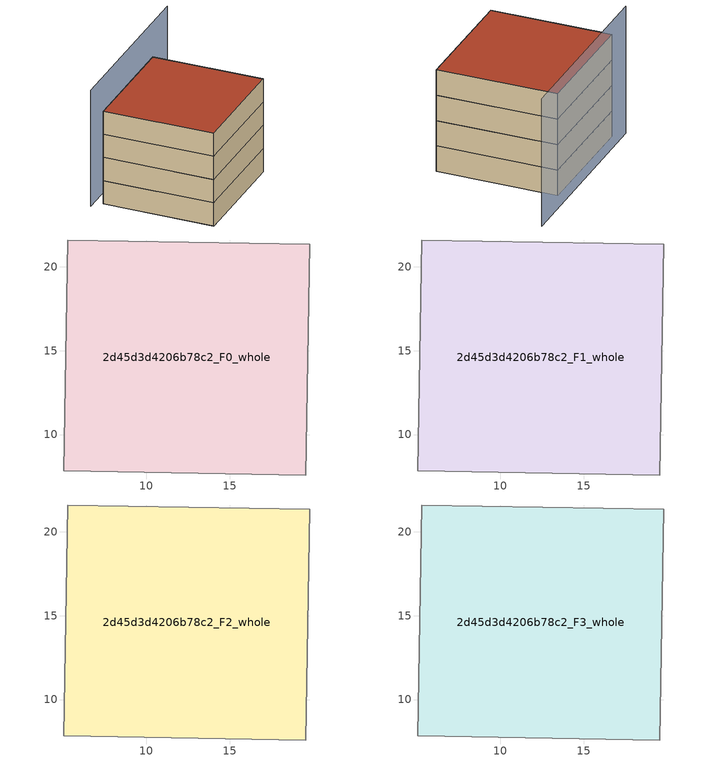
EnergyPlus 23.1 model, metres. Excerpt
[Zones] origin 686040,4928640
2d45d3d4206b78c2_F0_whole
 floor ground (EU_floor_Construction): 19.51,7.59 19.75,21.34 5.34,21.6 5.1,7.85 z0
 wall adiabatic (EU_wall_Construction): 19.51,7.59 5.1,7.85 5.34,21.6 19.75,21.34 19.51,7.59 z0:3
2d45d3d4206b78c2_F1_whole
 floor to 2d45d3d4206b78c2_F0_whole (EU_floor_Construction): 19.5,7.59 19.75,21.34 5.34,21.6 5.1,7.85 z3
 wall adiabatic (EU_wall_Construction): 19.51,7.59 5.1,7.85 5.34,21.6 19.75,21.34 19.51,7.59 z3:6
2d45d3d4206b78c2_F2_whole
 floor to 2d45d3d4206b78c2_F1_whole (EU_floor_Construction): 19.5,7.59 19.75,21.34 5.34,21.6 5.1,7.85 z6
 wall adiabatic (EU_wall_Construction): 19.51,7.59 5.1,7.85 5.34,21.6 19.75,21.34 19.51,7.59 z6:9
2d45d3d4206b78c2_F3_whole
 floor to 2d45d3d4206b78c2_F2_whole (EU_floor_Construction): 19.5,7.59 19.75,21.34 5.34,21.6 5.1,7.85 z9
 wall adiabatic (EU_wall_Construction): 19.51,7.59 5.1,7.85 5.34,21.6 19.75,21.34 19.51,7.59 z9:12
 roof outside (EU_roof_Construction): 19.75,21.34 19.51,7.59 5.1,7.85 5.34,21.6 z12
shading: 26.61,22.35 4.22,22.69 z0:15
[Building]
EU S2 Campaign: North Axis=0; Terrain=City; Solar Distribution=FullExterior
[Site:Location]
Bologna: Latitude=44.5; Longitude=11.25; Time Zone=1; Elevation=37
[SizingPeriod:WeatherFileDays]
AnnualSizingPeriod: Begin Month=1; Begin Day of Month=1; End Month=12; End Day of Month=31; Day of Week for Start Day=Monday; Use Weather File Daylight Saving Period=No; Use Weather File Rain and Snow Indicators=No
[MATERIAL]
EU_InternalMass_Material: Roughness=MediumRough; Thickness=0.1; Conductivity=1; Density=1800; Specific Heat=900; Thermal Absorptance=0.9; Solar Absorptance=0.7; Visible Absorptance=0.7
[MATERIAL:NOMASS] Roughness=MediumRough; Thermal Absorptance=0.9; Solar Absorptance=0.7; Visible Absorptance=0.7
Name | Thermal Resistance
EU_wall_NoMass | 0.937881
EU_roof_NoMass | 0.548572
EU_floor_NoMass | 0.71348
[CONSTRUCTION]
EU_wall_Construction: EU_wall_NoMass
EU_roof_Construction: EU_roof_NoMass
EU_floor_Construction: EU_floor_NoMass
EU_InternalMass_Construction: EU_InternalMass_Material
[ZONE] Type=1; Multiplier=1; Ceiling Height=autocalculate; Floor Area=autocalculate; Part of Total Floor Area=Yes
Name | Volume
2d45d3d4206b78c2_F0_whole | 594.397
2d45d3d4206b78c2_F1_whole; 2d45d3d4206b78c2_F2_whole; 2d45d3d4206b78c2_F3_whole | 594.398
[INTERNALMASS] Construction=EU_InternalMass_Construction; Surface Area=198.132
Name | Zone or ZoneList
2d45d3d4206b78c2_F0_whole_EU_InternalMass | 2d45d3d4206b78c2_F0_whole
2d45d3d4206b78c2_F1_whole_EU_InternalMass | 2d45d3d4206b78c2_F1_whole
2d45d3d4206b78c2_F2_whole_EU_InternalMass | 2d45d3d4206b78c2_F2_whole
2d45d3d4206b78c2_F3_whole_EU_InternalMass | 2d45d3d4206b78c2_F3_whole
[OTHEREQUIPMENT] Fuel Type=Electricity; Design Level Calculation Method=Watts/Area; Power per Zone Floor Area=1; Fraction Latent=0; Fraction Radiant=0; Fraction Lost=0; Carbon Dioxide Generation Rate=0; EndUse Subcategory=EU_Step8_InternalGains
Name | Zone or ZoneList or Space or SpaceList | Schedule
EU_Step8_InternalGain_2d45d3d4206b78c2_F0_whole_f000 | 2d45d3d4206b78c2_F0_whole | EU_Step8_GainSchedule_2d45d3d4206b78c2_F0_whole_f000
EU_Step8_InternalGain_2d45d3d4206b78c2_F1_whole_f000 | 2d45d3d4206b78c2_F1_whole | EU_Step8_GainSchedule_2d45d3d4206b78c2_F1_whole_f000
EU_Step8_InternalGain_2d45d3d4206b78c2_F2_whole_f000 | 2d45d3d4206b78c2_F2_whole | EU_Step8_GainSchedule_2d45d3d4206b78c2_F2_whole_f000
EU_Step8_InternalGain_2d45d3d4206b78c2_F3_whole_f000 | 2d45d3d4206b78c2_F3_whole | EU_Step8_GainSchedule_2d45d3d4206b78c2_F3_whole_f000
[ZONEVENTILATION:DESIGNFLOWRATE] Schedule=EU_AlwaysOn; Design Flow Rate Calculation Method=AirChanges/Hour; Air Changes per Hour=0.687892; Ventilation Type=Natural; Fan Pressure Rise=0; Fan Total Efficiency=1; Constant Term Coefficient=1; Temperature Term Coefficient=0; Velocity Term Coefficient=0; Velocity Squared Term Coefficient=0; Minimum Indoor Temperature=-100; Maximum Indoor Temperature=100; Delta Temperature=-100; Minimum Outdoor Temperature=-100; Maximum Outdoor Temperature=100; Maximum Wind Speed=40
Name | Zone or ZoneList or Space or SpaceList
EU_ConstantAir_2d45d3d4206b78c2_F0_whole | 2d45d3d4206b78c2_F0_whole
EU_ConstantAir_2d45d3d4206b78c2_F1_whole | 2d45d3d4206b78c2_F1_whole
EU_ConstantAir_2d45d3d4206b78c2_F2_whole | 2d45d3d4206b78c2_F2_whole
EU_ConstantAir_2d45d3d4206b78c2_F3_whole | 2d45d3d4206b78c2_F3_whole
[HVACTEMPLATE:THERMOSTAT] Constant Heating Setpoint=20; Constant Cooling Setpoint=50
EU_HeatOnly_2d45d3d4206b78c2_F0_whole; EU_HeatOnly_2d45d3d4206b78c2_F1_whole; EU_HeatOnly_2d45d3d4206b78c2_F2_whole; EU_HeatOnly_2d45d3d4206b78c2_F3_whole
[HVACTEMPLATE:ZONE:IDEALLOADSAIRSYSTEM] System Availability Schedule=EU_AlwaysOn; Maximum Heating Supply Air Temperature=50; Minimum Cooling Supply Air Temperature=13; Maximum Heating Supply Air Humidity Ratio=0.0156; Minimum Cooling Supply Air Humidity Ratio=0.0077; Heating Limit=NoLimit; Cooling Limit=NoLimit; Heating Availability Schedule=EU_AlwaysOn; Cooling Availability Schedule=EU_CoolingOff; Dehumidification Control Type=ConstantSensibleHeatRatio; Cooling Sensible Heat Ratio=0.7; Dehumidification Setpoint=60; Humidification Control Type=None; Humidification Setpoint=30; Outdoor Air Method=None; Outdoor Air Flow Rate per Person=0.00944; Outdoor Air Flow Rate per Zone Floor Area=0; Outdoor Air Flow Rate per Zone=0; Demand Controlled Ventilation Type=None; Outdoor Air Economizer Type=NoEconomizer; Heat Recovery Type=None; Sensible Heat Recovery Effectiveness=0.7; Latent Heat Recovery Effectiveness=0.65
Name | Template Thermostat
2d45d3d4206b78c2_F0_whole | EU_HeatOnly_2d45d3d4206b78c2_F0_whole
2d45d3d4206b78c2_F1_whole | EU_HeatOnly_2d45d3d4206b78c2_F1_whole
2d45d3d4206b78c2_F2_whole | EU_HeatOnly_2d45d3d4206b78c2_F2_whole
2d45d3d4206b78c2_F3_whole | EU_HeatOnly_2d45d3d4206b78c2_F3_whole
[SIZING:ZONE] Zone Cooling Design Supply Air Temperature Input Method=SupplyAirTemperature; Zone Cooling Design Supply Air Temperature=13; Zone Heating Design Supply Air Temperature Input Method=SupplyAirTemperature; Zone Heating Design Supply Air Temperature=50; Zone Cooling Design Supply Air Humidity Ratio=0.008; Zone Heating Design Supply Air Humidity Ratio=0.008; Cooling Design Air Flow Method=DesignDay; Cooling Design Air Flow Rate=0; Cooling Minimum Air Flow per Zone Floor Area=0.000762; Cooling Minimum Air Flow=0; Cooling Minimum Air Flow Fraction=0.2; Heating Design Air Flow Method=DesignDay; Heating Design Air Flow Rate=0; Heating Maximum Air Flow per Zone Floor Area=0.002032; Heating Maximum Air Flow=0.141576; Heating Maximum Air Flow Fraction=0.3; Account for Dedicated Outdoor Air System=No; Dedicated Outdoor Air System Control Strategy=NeutralSupplyAir; Dedicated Outdoor Air Low Setpoint Temperature for Design=autosize; Dedicated Outdoor Air High Setpoint Temperature for Design=autosize; Zone Load Sizing Method=Sensible Load Only No Latent Load; Zone Latent Cooling Design Supply Air Humidity Ratio Input Method=HumidityRatioDifference; Zone Cooling Design Supply Air Humidity Ratio Difference=0.005; Zone Latent Heating Design Supply Air Humidity Ratio Input Method=HumidityRatioDifference; Zone Humidification Design Supply Air Humidity Ratio Difference=0.005
2d45d3d4206b78c2_F0_whole; 2d45d3d4206b78c2_F1_whole; 2d45d3d4206b78c2_F2_whole; 2d45d3d4206b78c2_F3_whole
[SCHEDULE:CONSTANT]
Name | Hourly Value
EU_AlwaysOn | 1
EU_CoolingOff | 0
[SCHEDULE:FILE] Column Number=1; Rows to Skip at Top=0; Number of Hours of Data=8760; Column Separator=Comma; Interpolate to Timestep=No; Minutes per Item=60; Adjust Schedule for Daylight Savings=Yes
Name | File
EU_Step8_GainSchedule_2d45d3d4206b78c2_F0_whole_f000 | ../../schedules/2d45d3d4206b78c2/2d45d3d4206b78c2_F0_whole_f000_gain.csv
EU_Step8_GainSchedule_2d45d3d4206b78c2_F1_whole_f000 | ../../schedules/2d45d3d4206b78c2/2d45d3d4206b78c2_F1_whole_f000_gain.csv
EU_Step8_GainSchedule_2d45d3d4206b78c2_F2_whole_f000 | ../../schedules/2d45d3d4206b78c2/2d45d3d4206b78c2_F2_whole_f000_gain.csv
EU_Step8_GainSchedule_2d45d3d4206b78c2_F3_whole_f000 | ../../schedules/2d45d3d4206b78c2/2d45d3d4206b78c2_F3_whole_f000_gain.csv
